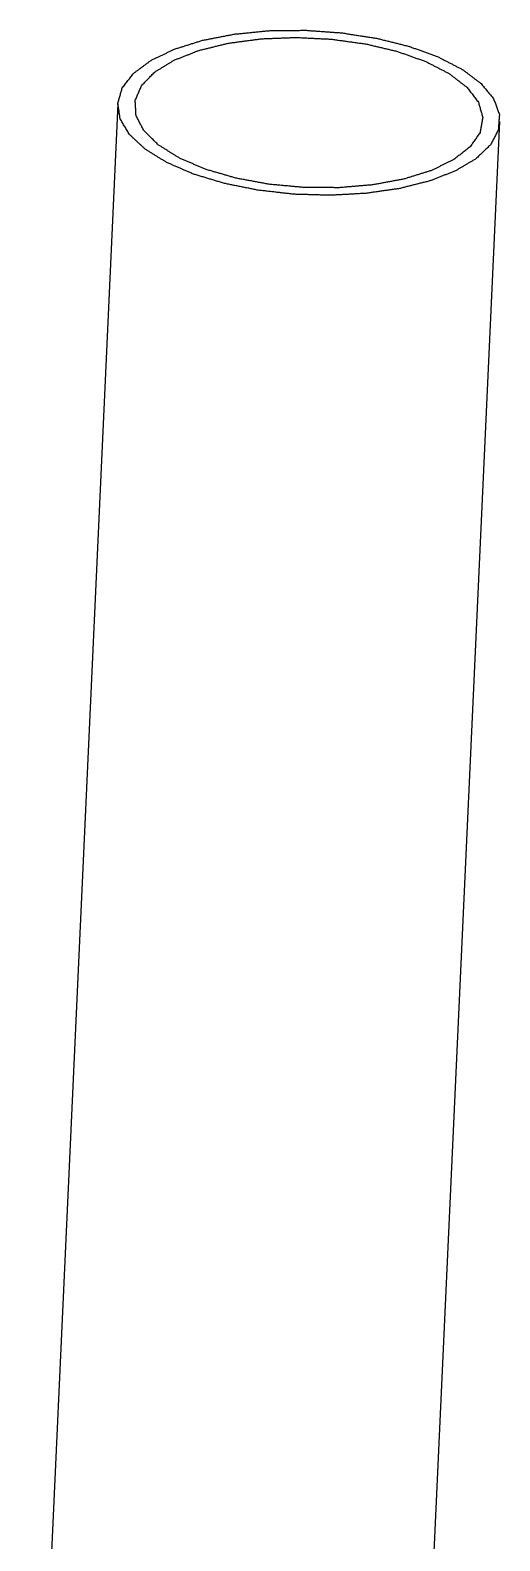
# Model space of a CAD drawing. Header units: millimetres. Extents: x 2210 to 79821, y -19430 to 2344.
# Drawn here: x 7803.5 to 7817.32, y 1617.32 to 1661.82 of the extents above; entities that cross this region are included whole.
import ezdxf

# ---------------------------------------------------------------- set-up
doc = ezdxf.new("R2010")
doc.units = ezdxf.units.MM
doc.layers.add('101', color=7, linetype='Continuous', true_color=0xffffff)

msp = doc.modelspace()

# ---------------------------------------------------------------- linework, layer by layer
at = {"layer": '101', "color": 92, "linetype": 'Continuous', "lineweight": 25}
for p, q in [((7806.078, 1659.647), (7803.504, 1603.304)), ((7815.271, 1614.356), (7817.317, 1659.134))]:
    msp.add_line(p, q, dxfattribs=at)
for points, knots in [([(7807.519, 1657.924), (7808.305, 1657.583), (7809.215, 1657.307), (7810.214, 1657.106), (7811.266, 1656.988), (7812.335, 1656.957), (7813.38, 1657.014), (7814.364, 1657.156), (7815.253, 1657.38), (7816.012, 1657.676), (7816.616, 1658.034), (7817.042, 1658.441), (7817.274, 1658.882), (7817.305, 1659.342), (7817.134, 1659.803), (7816.766, 1660.25), (7816.215, 1660.666), (7815.5, 1661.035), (7814.648, 1661.345), (7813.69, 1661.584), (7812.659, 1661.744), (7811.594, 1661.819), (7810.532, 1661.807), (7809.513, 1661.706), (7808.572, 1661.523), (7807.745, 1661.262), (7807.06, 1660.933), (7806.543, 1660.549), (7806.212, 1660.123), (7806.08, 1659.67), (7806.15, 1659.207), (7806.421, 1658.751), (7806.883, 1658.318), (7807.519, 1657.924)], [0, 0, 0.032663, 0.068856, 0.107668, 0.148014, 0.188719, 0.228589, 0.266476, 0.301351, 0.3324, 0.35913, 0.381567, 0.400572, 0.418123, 0.436875, 0.458916, 0.485207, 0.515841, 0.550369, 0.587999, 0.627722, 0.668397, 0.708831, 0.747847, 0.784346, 0.817395, 0.846318, 0.870855, 0.891402, 0.909365, 0.927192, 0.9474, 0.971508, 1, 1]), ([(7807.89, 1658.054), (7808.657, 1657.725), (7809.549, 1657.464), (7810.529, 1657.282), (7811.556, 1657.187), (7812.589, 1657.181), (7813.586, 1657.266), (7814.506, 1657.438), (7815.31, 1657.69), (7815.967, 1658.011), (7816.448, 1658.389), (7816.736, 1658.808), (7816.817, 1659.251), (7816.688, 1659.699), (7816.355, 1660.135), (7815.832, 1660.541), (7815.139, 1660.899), (7814.305, 1661.195), (7813.365, 1661.418), (7812.356, 1661.557), (7811.32, 1661.608), (7810.3, 1661.568), (7809.337, 1661.439), (7808.471, 1661.226), (7807.736, 1660.938), (7807.164, 1660.587), (7806.778, 1660.186), (7806.592, 1659.753), (7806.616, 1659.305), (7806.848, 1658.861), (7807.279, 1658.438), (7807.89, 1658.054)], [0, 0, 0.034904, 0.073749, 0.115409, 0.158556, 0.201759, 0.243587, 0.282695, 0.317942, 0.348508, 0.374111, 0.39535, 0.41417, 0.433676, 0.456605, 0.48429, 0.5169, 0.553897, 0.594308, 0.636885, 0.680242, 0.722933, 0.763559, 0.800862, 0.833843, 0.861918, 0.88519, 0.904882, 0.923636, 0.944596, 0.96982, 1, 1])]:
    msp.add_open_spline(points, degree=1, knots=knots, dxfattribs=at)

doc.saveas('drawing.dxf')
